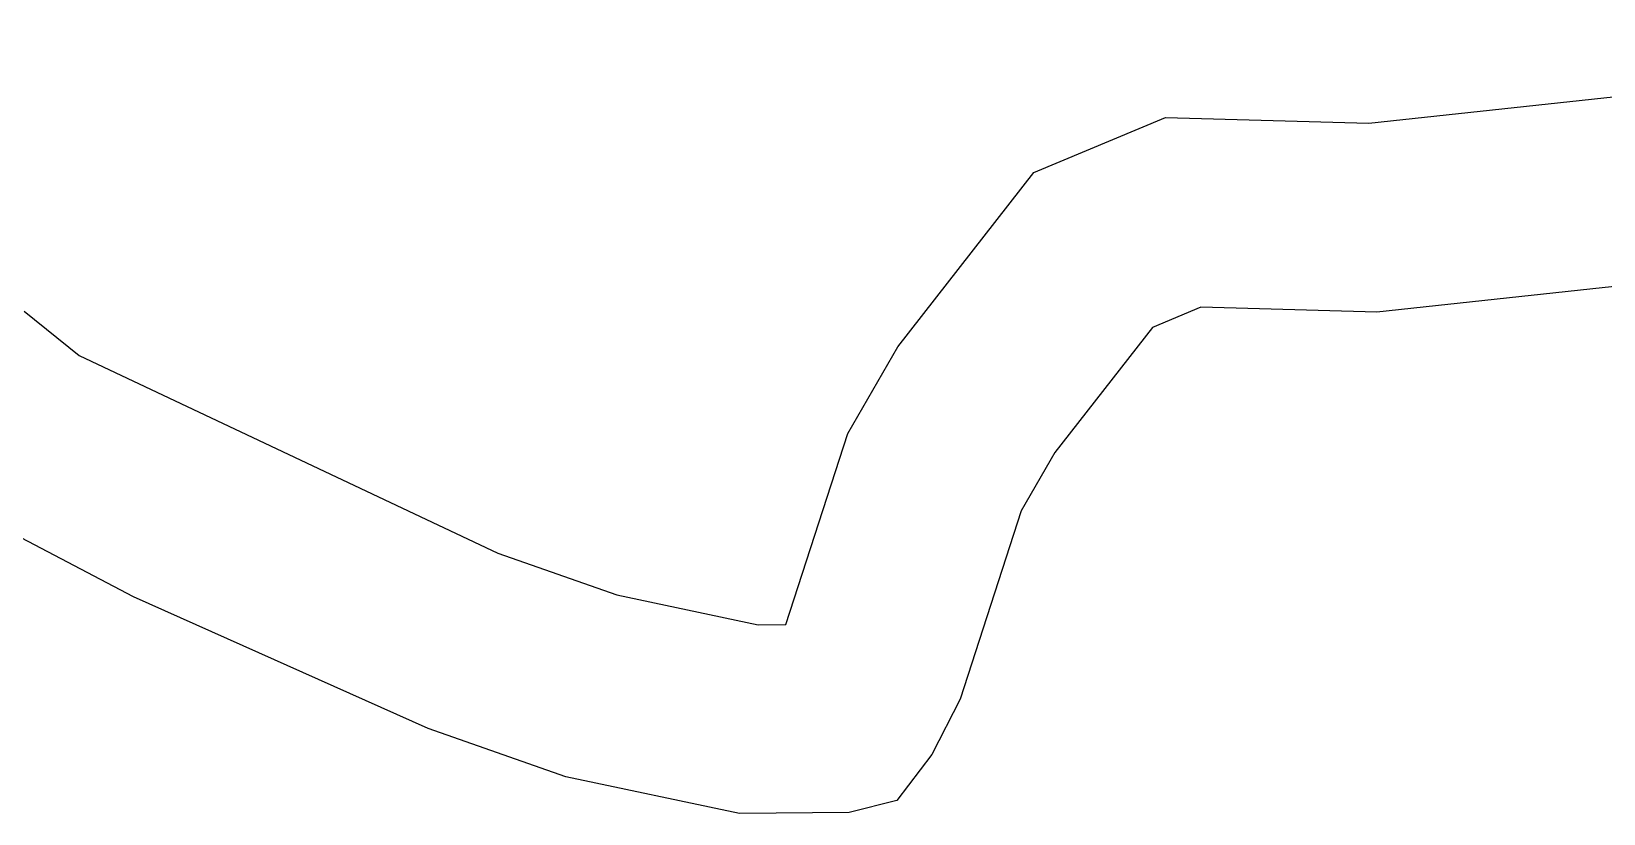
# Model space of a CAD drawing. Header units: inches. Extents: x 653559 to 669309, y 7245317 to 7256454.
# Drawn here: x 663402.4 to 663494.4, y 7254098.8 to 7254144.6 of the extents above; entities that cross this region are included whole.
import ezdxf

# ---------------------------------------------------------------- set-up
doc = ezdxf.new("R2010")
doc.units = ezdxf.units.IN
doc.header["$MEASUREMENT"] = 0
doc.layers.add('Cauce', color=5, linetype='Continuous')
doc.layers.add('Perimetral', color=190, linetype='Continuous')

msp = doc.modelspace()

# ---------------------------------------------------------------- linework, layer by layer
at = {"layer": 'Cauce', "color": 160, "transparency": 33554613}
for points in [[(663401.98, 7254128.22, 0), (663405.21, 7254125.62, 0), (663429.71, 7254114.06, 0), (663436.66, 7254111.62, 0), (663444.94, 7254109.87, 0), (663446.55, 7254109.88, 0), (663450.17, 7254121.05, 0), (663453.11, 7254126.13, 0), (663461.07, 7254136.33, 0), (663468.76, 7254139.54, 0), (663480.67, 7254139.21, 0), (663530.42, 7254144.58, 0)], [(663529.72, 7254133.4, 0), (663481.12, 7254128.16, 0), (663470.83, 7254128.44, 0), (663468, 7254127.26, 0), (663462.29, 7254119.94, 0), (663460.32, 7254116.54, 0), (663456.75, 7254105.51, 0), (663455.09, 7254102.27, 0), (663453.04, 7254099.58, 0), (663450.25, 7254098.88, 0), (663443.84, 7254098.82, 0), (663433.68, 7254100.97, 0), (663425.63, 7254103.8, 0), (663408.39, 7254111.5, 0), (663399.13, 7254116.35, 0)]]:
    msp.add_polyline3d(points, dxfattribs=at)
at = {"layer": 'Perimetral', "color": 200}
msp.add_polyline3d([(663529.72, 7254133.4, 0), (663481.12, 7254128.16, 0), (663470.83, 7254128.44, 0), (663468, 7254127.26, 0), (663462.29, 7254119.94, 0), (663460.32, 7254116.54, 0), (663456.75, 7254105.51, 0), (663455.09, 7254102.27, 0), (663453.04, 7254099.58, 0), (663450.25, 7254098.88, 0), (663443.84, 7254098.82, 0), (663433.68, 7254100.97, 0), (663425.63, 7254103.8, 0), (663408.39, 7254111.5, 0), (663399.13, 7254116.35, 0)], dxfattribs=at)

doc.saveas('drawing.dxf')
